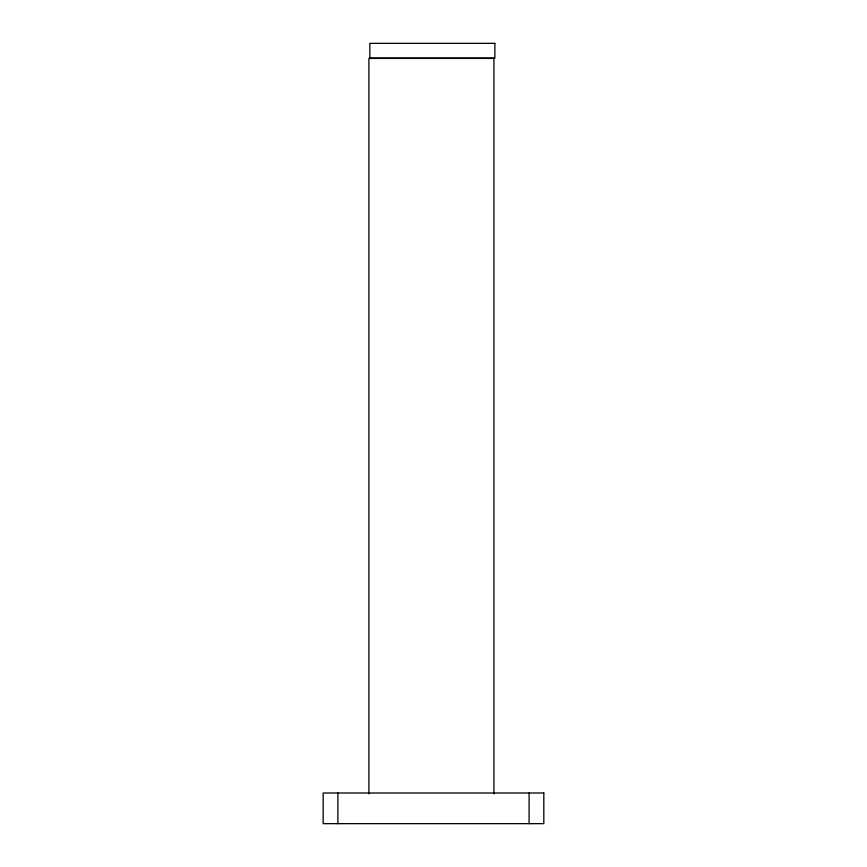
<?xml version="1.0" encoding="UTF-8"?>
<svg xmlns="http://www.w3.org/2000/svg" width="867" height="867" viewBox="0 0 867 867"><rect width="100%" height="100%" fill="white"/><g stroke="black" fill="none" stroke-linecap="round" stroke-linejoin="round"><path stroke-width="1.3" d="M529.108 793.002L529.108 823.65M493.941 793.89L493.941 58.414L368.908 58.414L368.908 793.89M337.892 793.002L337.892 823.65M494.862 43.35L369.83 43.35L369.83 58.056L494.862 58.056L494.862 43.35M543.826 793.002L323.174 793.002L323.174 823.65L543.826 823.65L543.826 793.002"/></g></svg>
